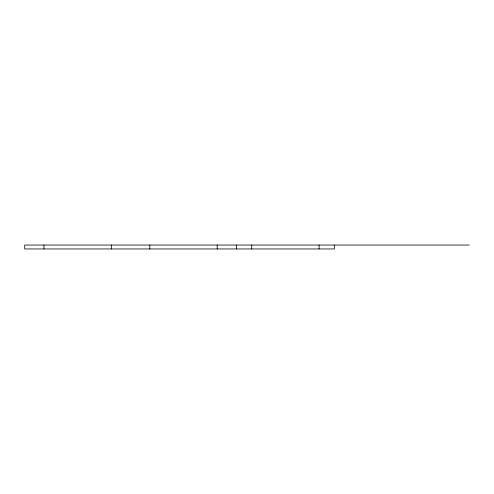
<?xml version="1.0" encoding="UTF-8"?>
<svg xmlns="http://www.w3.org/2000/svg" width="494" height="494" viewBox="0 0 494 494"><rect width="100%" height="100%" fill="white"/><g stroke="black" fill="none" stroke-linecap="round" stroke-linejoin="round"><path stroke-width="0.74" d="M469.3 245.049L24.7 245.049L24.7 248.951L334.395 248.951L334.395 245.049M319.062 245.049L319.062 248.951M251.742 245.049L251.742 248.951M236.41 245.049L236.41 248.951M217.175 245.049L217.175 248.951M149.793 245.049L149.793 248.951M111.323 245.049L111.323 248.951M43.935 245.049L43.935 248.951"/></g></svg>
